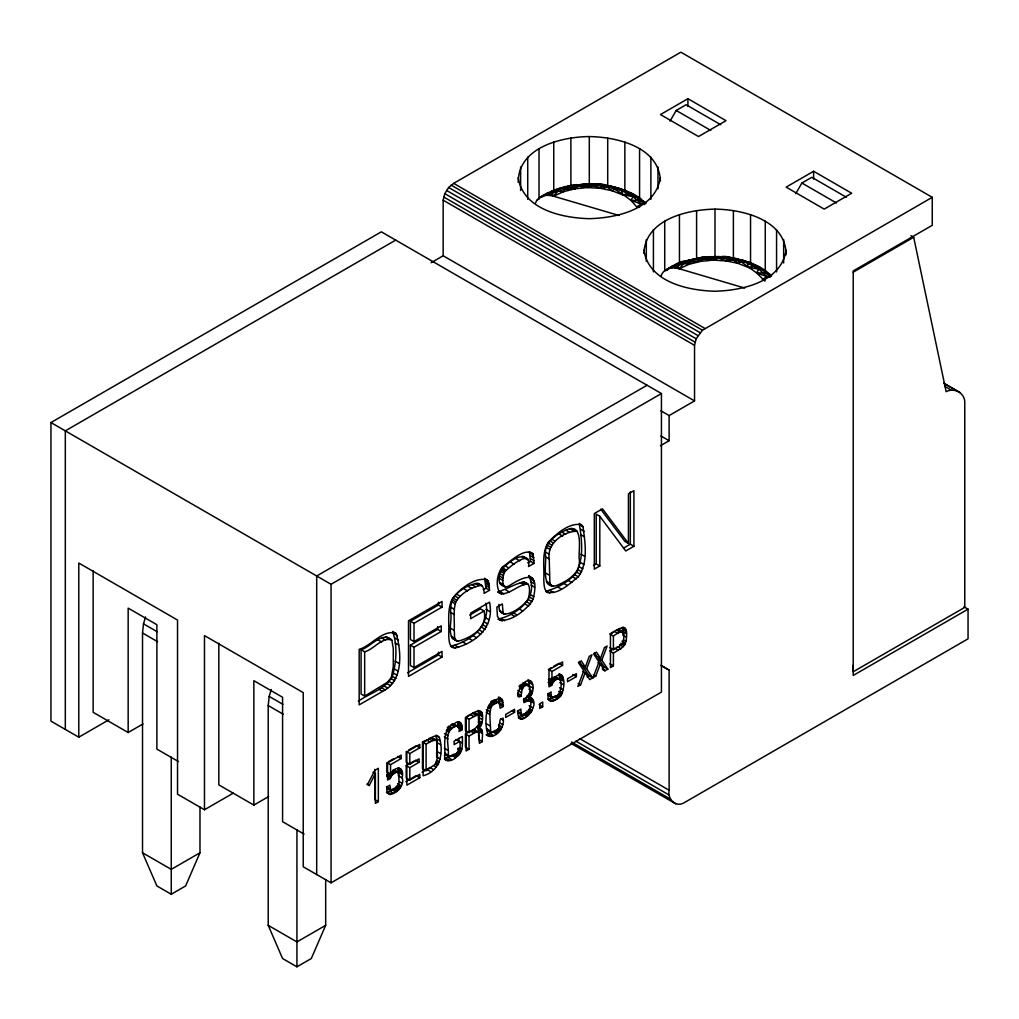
<?xml version="1.0" encoding="UTF-8"?>
<svg xmlns="http://www.w3.org/2000/svg" width="1019" height="1019" viewBox="0 0 1019 1019"><rect width="100%" height="100%" fill="white"/><g stroke="black" fill="none" stroke-linecap="round" stroke-linejoin="round"><path stroke-width="1.5" d="M527.676 562.896L530.428 561.316L529.421 551.75L533.013 553.827L534.02 563.392L528.53 566.551C531.931 547.56 508.94 567.405 504.583 571.876C502.469 576.079 500.533 590.472 508.927 585.925C529.842 572.334 539.166 573.672 533.103 599.159C528.275 608.98 508.698 624.252 497.947 619.183M469.746 615.094L480.471 608.903L484.063 610.98C487.986 627.577 471.797 637.384 458.321 641.18C445.036 638.696 452.754 621.399 450.615 612.419C450.449 605.885 451.099 598.561 456.448 594.052C462.792 586.944 484.713 575.455 484.063 593.389L489.54 590.23L488.368 581.327L484.624 578.232M458.321 641.18C452.996 640.926 454.996 633.729 454.207 630.379C454.805 620.966 452.895 611.082 455.811 601.949C460.996 593.198 471.733 586.766 481.554 585.377M545.649 556.934C543.14 543.293 555.024 535.039 565.851 530.173C583.811 521.511 578.626 549.343 579.098 557.902C581.671 571.557 569.634 579.645 558.883 584.549C541.025 593.02 546.069 565.558 545.649 556.934L549.241 559.011L549.891 583.39L551.839 585.9M549.241 559.011C546.49 543.496 563.966 531.014 577.213 531.281M502.074 699.289L498.482 697.213L499.501 704.447L503.093 706.524L502.584 700.371L499.144 697.276M486.127 734.826C495.209 740.698 505.5 726.891 503.055 718.089L500.138 719.745L498.622 728.509L493.502 732.139L490.776 732.534L489.77 714.383L490.929 707.135L492.61 705.072L497.705 702.257L499.501 703.11L500.138 708.23L503.093 706.524M503.106 584.702C496.52 584.995 499.667 573.633 500.991 569.799C507.386 564.118 518.658 552.043 527.524 558.845M529.014 697.671C533.587 694.347 535.484 680.934 528.606 680.909C522.034 679.406 512.417 701.48 521.231 696.053C522.263 673.508 539.191 691.442 523.919 699.2L523.919 702.626C541.242 692.678 520.887 729.413 520.862 709.097L517.907 710.803C516.76 733.973 545.203 701.212 529.014 697.671L526.619 696.295M448.245 755.194C449.354 746.838 444.004 733.935 452.385 728.114C455.582 724.573 460.601 725.987 459.047 731.515L462.002 729.821C463.225 725.159 459.773 718.943 454.716 723.35C442.896 727.974 444.679 742.991 444.972 753.13C442.59 762.441 452.016 762.148 456.588 756.824C463.428 752.468 462.435 743.411 462.371 736.444L454.13 741.208L454.13 744.622L459.416 741.577C463.479 749.946 450.283 762.823 444.653 753.117L448.245 755.194L449.035 756.786M390.837 790.489L389.818 785.178L386.851 786.885C385.22 803.571 406.899 787.381 402.034 777.879C405.218 766.326 394.264 765.345 390.557 774.631L386.965 772.555L386.965 762.581L390.557 764.658L401.168 758.531L401.168 755.104L387.589 762.951L387.589 780.044L390.226 778.529L392.022 774.962L395.576 772.517L398.021 772.122L398.875 774.198L398.964 783.152L397.295 787.267L391.296 790.604L386.736 787.853L391.296 790.604M551.024 667.865L548.375 669.407L551.954 671.47L562.577 665.343L562.577 661.917L548.999 669.763L548.999 686.857L551.636 685.341C555.966 675.151 563.736 677.546 560.361 689.965C560.832 695.455 548.808 701.773 551.215 691.99L548.26 693.697C546.222 705.479 556.412 700.868 560.819 695.799C563.927 689.697 566.475 678.004 559.571 673.877M358.331 701.225C369.477 693.238 385.411 689.328 392.328 676.374C396.518 662.235 397.614 645.371 392.608 631.487L396.2 633.563C401.537 652.262 403.549 681.189 382.533 691.404L359.172 704.881L359.172 649.32C371.018 646.263 383.157 628.583 396.2 633.563M436.616 755.627L436.934 742.533L435.839 735.578L439.431 737.641C443.864 752.646 440.323 771.205 423.127 775.777L423.127 742.431C427.662 741.221 434.884 732.419 439.431 737.641M549.98 593.134L546.388 591.058C557.775 587.95 569.29 581.607 576.69 572.13C583.734 557.686 581.9 539.943 579.403 524.543L582.995 526.606C585.173 542.796 588.447 562.641 578.321 576.805C569.57 583.518 557.317 596.344 545.649 591.428M502.316 621.042L498.724 618.966C517.283 614.686 539.484 597.07 528.836 575.875M484.063 610.98L470.651 618.724L470.651 613.094L489.54 602.191C494.712 626.634 476.612 642.53 454.983 648.046L451.392 645.97C470.714 641.41 490.725 625.551 485.948 603.21M625.997 641.397C628.557 625.348 623.819 624.15 610.457 634.289L610.457 667.623L613.413 665.916L613.413 653.09L620.775 648.695L624.38 645.371L625.997 641.397L623.615 640.008M478.255 710.332L478.51 720.497L482.102 722.56L480.535 726.394L478.077 728.891C484.942 727.12 481.541 738.66 482.369 741.577L479.363 743.31L478.739 732.572L473.962 729.757L478.471 732.19M482.102 722.56C484.687 706.829 477.707 709.097 466.078 717.643L466.078 750.978L469.033 749.271L469.033 736.024L475.797 732.253L478.128 731.948M199.979 806.933L199.979 852.776L185.611 885.957L171.256 894.249L156.888 885.957L142.52 852.776L142.52 633.003L143.501 623.857L145.551 616.954M325.672 879.499L325.672 925.341L311.305 958.522L296.937 966.814L282.581 958.522L268.214 925.341L268.214 705.568L269.194 696.423L271.245 689.519M932.258 197.317L702.46 330.22L696.181 338.767L694.538 345.326L694.538 400.9L443.163 255.769L443.163 200.195L444.806 193.635L448.64 187.496L453.659 183.369L680.87 52.186L932.258 197.317L932.258 225.314L853.209 270.939L853.209 675.457L968.05 609.158L968.05 638.824L683.532 803.087C675.075 807.507 667.33 798.539 669.126 790.234L669.126 670.107L661.344 665.547M535.484 203.125C537.395 197.329 543.815 194.68 549.534 195.406C562.208 185.407 578.97 191.381 592.892 185.534C597.491 180.681 612.113 187.598 618.686 188.222C626.952 191.203 636.595 193.967 642.263 201.074M661.178 275.69C663.076 269.895 669.508 267.245 675.215 267.972C687.901 257.973 704.664 263.946 718.586 258.1C723.172 253.247 737.794 260.163 744.367 260.788C752.633 263.768 762.288 266.532 767.957 273.64L765.384 272.073M518.2 182.312C518.111 147.462 561.151 136.839 589.3 136.571C617.068 137.03 658.936 146.812 660.401 180.758M643.893 253.323C645.345 219.378 687.214 209.583 714.994 209.137C743.144 209.404 786.184 220.028 786.095 254.877M660.401 177.624C655.51 209.545 616.52 217.951 589.3 218.677C562.08 217.951 523.091 209.545 518.2 177.624M786.095 250.19C781.204 282.11 742.214 290.517 714.994 291.243C687.774 290.517 648.785 282.11 643.893 250.19M564.309 188.961L563.52 191.687L553.546 196.196L549.534 195.406L549.445 193.215L555.622 190.336L562.424 187.967L564.309 188.961C589.823 182.77 622.24 183.496 641.244 204.042L643.511 204.399M690.003 261.526L689.201 264.252L679.24 268.761L675.215 267.972L675.126 265.781C699.123 254.037 728.649 253.833 753.079 264.405L751.5 263.182L735.629 258.444L733.018 259.794C718.675 263.259 704.014 255.552 690.003 261.526C681.469 258.495 672.565 266.863 664.974 270.379L668.681 269.067L666.273 270.532M392.022 774.962L388.443 772.886L387.373 774.287L386.774 775.777L390.366 777.841M580.333 184.91L593.415 183.942L597.898 184.91M579.34 661.369L581.722 665.14L585.314 667.203L589.262 656.351L591.963 654.784L586.638 668.897L592.676 677.89L589.721 679.597L585.161 672.769L582.766 671.381M594.51 652.606L596.905 656.376L600.497 658.452L604.445 647.587L607.146 646.021L601.821 660.134L607.859 669.126L604.904 670.833L602.509 669.445M585.314 667.203L581.327 660.923L578.397 662.617L583.798 670.757L577.875 686.437L580.575 684.87L585.161 672.769M589.466 675.597L593.058 677.673L598.981 661.993L593.58 653.854L596.51 652.16L600.497 658.452M593.058 677.673L595.758 676.106L600.344 664.006L597.949 662.617M548.375 679.367L551.954 681.444C553.406 677.813 557.915 673.597 561.966 675.266M619.093 215.506L553.546 196.196L552.247 193.839L549.445 193.215L546.885 193.444L542.987 196.501L539.28 197.813C550.464 190.528 563.367 186.197 576.588 184.617L578.193 186.12L587.632 187.598L600.242 188.273L602.891 184.719M744.774 288.071L679.24 268.761L677.928 266.405L672.565 266.01L667.929 268.774L679.151 262.953L689.201 264.252L700.805 261.323L703.887 258.686L718.586 258.1L725.923 260.839L728.585 257.285L744.367 260.788L745.832 262.558M366.865 784.12L369.26 785.509L375.374 773.536L372.979 772.16M639.575 207.417L636.684 206.895L630.978 200.361L633.117 196.527L638.531 197.355L645.944 203.099L640.785 200.399L630.978 200.361C619.628 192.094 608.228 182.732 593.16 184.273C579.021 183.789 564.832 186.337 551.61 191.33L550.171 193.164M764.912 281.078L756.658 272.926L758.798 269.092L764.212 269.92L771.625 275.665L766.466 272.965L756.658 272.926L740.227 261.17L734.381 258.673M670.043 121.108L676.208 110.472L686.131 104.74L720.713 124.7M795.737 193.674L801.889 183.038L811.825 177.306L846.407 197.266M672.565 266.01L671.394 267.972L675.126 265.781M550.617 678.972L548.782 681.1L552.374 683.176M553.546 196.196L557.992 191.164L563.52 191.687L575.124 188.757L578.193 186.12M679.24 268.761L683.685 263.73M575.939 185.267L584.957 183.942L587.632 187.598M592.892 185.534L600.242 188.273L607.324 187.229L609.935 185.878L627.386 191.839L616.775 187.751L608.687 186.108M390.048 794.578L386.456 792.515L394.697 788.107L398.289 790.184M544.694 194.553L542.235 196.208L546.885 193.444L545.713 195.406L549.445 193.215M567.379 186.643L569.71 186.146L575.124 188.757M448.054 760.849L444.462 758.786L452.996 754.748L456.588 756.824M636.684 206.895L641.244 204.042L630.978 200.361M537 200.157L539.395 198.692M50.95 422.567L381.335 231.822L661.433 393.538L661.433 692.092L331.06 882.836L303.229 866.774L303.229 692.614L204.475 635.601L204.475 809.761L177.535 794.209L177.535 620.049L78.781 563.036L78.781 737.196L50.95 721.121L50.95 422.567L331.06 584.282L661.433 393.538M395.69 240.115L65.318 430.859L65.318 729.413M687.927 98.703L660.452 114.561L698.524 136.546L725.999 120.675L687.927 98.703L687.927 106.485M431.126 262.711L443.163 255.769M813.621 171.268L786.146 187.127L824.205 209.112L851.68 193.241L813.621 171.268L813.621 179.051M647.065 385.246L316.692 575.99L316.692 874.544M853.209 272.188L913.686 237.274L946.141 391.665C953.95 387.5 963.936 392.379 964.764 401.359L964.764 607.362L853.209 671.763L852.954 665.407M78.781 737.196L108.906 719.796M660.885 410.81L669.126 415.574L694.538 400.9M93.149 570.653L93.149 712.306L128.165 732.521L142.966 723.974M660.401 445.749L669.126 440.717L669.126 415.574M361.07 649.702C370.343 647.447 382.049 630.646 391.856 640.212L393.296 648.683L393.296 666.541L391.334 677.469L387.398 682.297L364.662 696.092L361.07 694.015L361.07 649.702L364.662 651.778C373.158 649.931 382.685 636.123 391.856 640.212M410.415 621.208L438.437 605.031L442.029 607.107L442.029 601.477L408.517 620.826L408.517 676.399L442.029 657.051L442.029 651.421L414.007 667.598L410.415 665.534L410.415 645.129L437.635 629.411L441.227 631.487L441.227 625.857L414.007 641.575L410.415 639.499L410.415 621.208L414.007 623.284L442.029 607.107M483.21 589.734L485.948 588.154L489.54 590.23M410.415 645.129L414.007 647.205L441.227 631.487M407.613 672.782L438.437 654.975L442.029 657.051M593.478 565.469L596.217 563.889L599.809 565.965L599.809 516.276L596.217 514.2L596.217 563.889M623.526 548.12L630.328 544.184L633.92 546.26L633.92 490.687L628.443 493.858L628.443 543.458L624.851 541.382L600.751 509.233M599.809 565.965L594.319 569.124L594.319 513.551L602.496 508.838L628.443 543.458M633.92 546.26L625.755 550.973L599.809 516.276M204.475 809.761L233.224 793.164M218.83 643.218L218.83 784.872L253.846 805.086L268.659 796.54M199.979 852.776L171.256 869.373L142.52 852.776M496.393 702.728L492.801 700.652L490.585 701.9L494.177 703.976M388.29 761.817L393.601 758.76M408.708 750.035L416.211 745.704L419.803 747.78L419.803 744.354L406.848 751.831L406.848 785.178L419.803 777.701L419.803 774.274L409.804 780.044L406.212 777.981L406.212 765.575L414.185 760.976M436.196 740.189L432.273 740.686L428.681 738.622L431.839 737.832L436.782 740.864L437.508 757.614L435.33 764.225L426.095 770.644L422.503 768.568L422.503 742.074L425.076 740.584M466.651 716.586L470.268 714.497L473.86 716.561L478.242 714.727L479.287 716.051L478.497 725.999L469.033 732.597L465.441 730.534L465.441 717.274L469.033 719.35L473.86 716.561M553.674 666.337L557.66 664.031M406.212 765.575L409.804 767.651L419.102 762.288L419.102 758.862L409.804 764.237L406.212 762.161L406.212 751.474L409.804 753.55L419.803 747.78M422.503 742.074L426.095 744.137L432.273 740.686M617.883 633.41L614.291 631.334L609.821 633.92L613.413 635.996C619.616 631.538 626.188 628.468 623.411 639.779C623.768 645.409 617.068 647.103 613.413 649.676L609.821 647.6M469.033 749.271L465.441 747.194L465.441 733.947L470.383 731.094L473.975 733.17M613.502 648.899L609.821 651.014L613.413 653.09M514.57 712.294L505.691 717.427L505.691 714.434L514.57 709.3L514.57 712.294L512.175 710.918M576.397 676.603L567.507 681.736L567.507 678.743L576.397 673.61L576.397 676.603L572.805 674.527M405.842 781.611L416.211 775.625L419.803 777.701M422.006 772.275L425.713 770.135M587.122 676.947L589.097 675.814L592.676 677.89M602.293 668.184L604.267 667.05L607.859 669.126M490.19 736.673L486.598 734.61L491.833 732.394M547.853 699.327L553.61 696.729L557.202 698.805M369.26 785.509L367.604 784.324L374.928 770.262L378.342 768.288L378.342 801.635L375.374 803.341L375.374 773.536M542.707 706.74L539.739 708.447L539.739 703.747L542.707 702.04L542.707 706.74L539.115 704.664M325.672 925.341L296.937 941.938L268.214 925.341M559.214 188.681L562.424 187.967M529.536 686.64L525.944 684.564C525.002 680.667 519.321 684.118 526.224 685.481M456.066 726.139L452.474 724.076L451.048 724.738L454.627 726.814M551.61 191.33L553.457 190.387L557.992 191.164M527.638 584.014C518.404 584.664 511.105 593.606 501.615 593.899L498.024 591.822C512.761 587.606 534.72 569.646 528.402 598.79C523.791 606.942 498.164 625.016 498.89 604.42M625.806 190.617L616.775 187.751L612.152 190.744L600.242 188.273M751.5 263.182L742.456 260.316L737.845 263.31L725.923 260.839M677.304 263.896L683.634 261.692M475.695 713.975L474.65 712.663L472.498 713.313L476.09 715.389M622.876 631.907L618.711 629.513L616.546 630.15L620.138 632.226M519.805 712.714L518.149 712.829L517.435 711.173L521.027 713.236M499.246 702.69L495.31 700.32L493.425 700.384L497.017 702.448M691.71 259.552L684.908 261.246L702.282 257.183L719.108 256.508L719.312 257.119L710.421 257.132L710.651 256.508L713.313 260.163M616.775 187.751L621.794 190.528L623.921 190.171L640.658 198.871M718.586 258.1C729.133 257.96 739.399 262.074 749.602 262.736L766.352 271.436M695.913 258.75L693.06 259.208L695.404 258.711L700.805 261.323M698.767 258.291L701.62 257.832M388.392 788.451L386.965 788.209M502.711 612.113L500.673 611.999M559.953 679.635L554.553 676.82L558.145 678.896M395.283 772.122L394.71 770.288L393.143 770.007L396.735 772.084M634.429 195.088L630.328 193.126L622.622 194.871L612.152 190.744L607.324 187.229M760.123 267.653L756.009 265.692L748.303 267.437L737.845 263.31L733.018 259.794M584.74 184.566L593.631 184.554M488.19 730.648L486.471 728.725L490.063 730.801M526.339 699.735L524.938 698.384L529.651 701.021M457.99 726.33L453.353 723.898L458.359 726.853M633.117 196.527L622.622 194.871L621.794 190.528M769.192 276.964L766.925 276.608L758.798 269.092L748.303 267.437L747.475 263.093L742.456 260.316M603.592 185.382L606.56 185.866M450.449 646.301L454.983 648.046M765.269 279.983L762.365 279.461L766.925 276.608L756.658 272.926M609.935 185.878L618.686 188.222M551.406 695.62L547.827 693.544L548.655 695.225L553.381 697.34M623.042 190.731L627.386 191.839M497.922 592.115L501.615 593.899M611.005 186.604L614.928 188.056M702.282 257.183L703.887 258.686M747.475 263.093L758.798 269.092M501.539 698.665C483.872 698.474 483.936 724.407 488.521 736.215M487.018 579.62C473.848 577.263 459.645 589.097 452.041 599.312C446.895 610.432 449.379 623.22 448.729 635.028C449.099 639.282 448.627 645.18 452.844 647.689M910.935 235.682L913.686 237.274M676.208 110.472L710.791 130.432M801.889 183.038L836.472 202.998M943.709 383.093L960.191 392.608M943.861 383.399L956.217 390.544M944.575 386.252L951.44 390.213M453.659 183.369L705.033 328.5M451.073 185.089L702.46 330.22M448.64 187.496L700.015 332.627M446.5 190.4L697.875 335.531M444.806 193.635L696.181 338.767M443.673 196.973L695.047 342.104M443.163 200.195L694.538 345.326M963.923 606.776L968.05 609.158M660.885 435.954L669.126 440.717M579.302 523.371L582.995 526.606M580.664 529.345L584.256 531.421M576.601 531.243L572.907 528.746M571.341 528.415L574.933 530.491M580.983 534.886L584.575 536.962M569.583 528.632L573.175 530.708M565.851 530.173L569.443 532.249M562.068 532.249L565.66 534.325M559.087 533.969L562.679 536.045M580.983 554.196L584.575 556.259M551.559 539.076L555.151 541.14M549.814 540.911L553.393 542.987M548.247 543.051L551.839 545.127M580.321 562.424L583.912 564.501M547.139 545.19L550.731 547.254M546.413 547.381L550.005 549.458M579.225 566.793L582.817 568.869M578.028 569.761L581.62 571.837M545.764 552.285L549.356 554.349M576.69 572.13L580.282 574.207M574.729 574.729L578.321 576.805M572.716 576.818L576.308 578.894M529.893 553.011L533.485 555.088M530.364 555.673L533.956 557.737M530.479 558.578L534.071 560.654M568.233 580.473L571.825 582.537M522.849 556.323L527.753 559.138M521.919 556.412L528.059 559.864M530.428 561.316L534.02 563.392M545.649 573.06L549.241 575.136M563.66 583.39L567.252 585.454M516.238 558.82L519.83 560.896M557.559 586.906L561.151 588.982M546.299 581.314L549.891 583.39M553.393 586.243L547.598 583.416M547.05 582.868L550.642 584.931M510.481 562.029L514.073 564.106M623.055 627.016L625.449 628.392M625.959 629.551L622.367 627.475L622.775 633.882M622.698 629.36L626.29 631.436M528.925 575.913L532.415 577.951M529.753 577.111L533.332 579.187M622.775 631.423L626.367 633.5M530.351 578.69L533.943 580.766M618.711 629.513L623.106 632.264M549.993 590.421L553.584 592.498M619.705 630.799L623.297 632.863M504.876 565.685L508.468 567.761M530.886 581.773L534.478 583.849M622.775 635.104L626.367 637.181M502.443 567.838L506.035 569.914M531.039 585.135L534.618 587.199M501.514 568.946L505.106 571.022M524.046 581.938L528.339 584.651M523.307 581.811L526.899 583.887M500.991 569.799L504.583 571.876M521.804 582.078L525.396 584.154M621.921 641.129L625.513 643.206M500.329 571.315L503.908 573.391M520.238 582.728L523.83 584.791M622.584 643.04L624.978 644.416M660.885 665.356L669.126 670.107M620.8 643.295L624.38 645.371M499.743 573.595L503.335 575.671M619.603 644.658L623.195 646.734M499.437 576.041L503.029 578.117M530.262 594.561L533.854 596.637M499.361 578.384L502.94 580.461M617.196 646.632L620.775 648.695M529.511 597.083L533.103 599.159M614.724 648.186L618.316 650.262M499.692 582.511L503.284 584.588M528.402 599.592L531.982 601.669M501.998 584.868L505.59 586.944M500.189 583.887L503.781 585.963M500.558 584.384L504.622 586.766M526.925 601.974L530.517 604.038M505.564 589.823L509.156 591.899M488.368 581.327L484.777 579.251L485.948 588.154M525.193 604.076L528.785 606.152M485.528 581.39L489.12 583.467M485.859 583.403L489.451 585.479M500.24 591.733L503.832 593.81M485.948 585.581L489.54 587.657M482.407 585.95L477.962 583.301M476.892 583.097L480.484 585.173M475.3 583.276L478.892 585.352M519.155 608.891L522.747 610.954M609.821 663.84L613.413 665.916M471.81 584.549L475.402 586.613M601.821 660.134L598.229 658.057L604.267 667.05M468.256 586.409L471.848 588.485M512.977 612.648L516.569 614.724M510.621 614.011L514.213 616.087M464.002 588.867L467.594 590.944M499.463 610.343L504.265 614.075M500.062 611.425L505.067 614.33M485.948 609.387L489.54 611.464M500.966 618.699L504.558 620.775M586.638 668.897L583.046 666.821L589.097 675.814M456.448 594.052L460.04 596.128M593.364 674.731L595.758 676.106M454.703 595.924L458.295 598M453.149 598.089L456.741 600.166M485.273 617.578L488.853 619.654M452.219 599.873L455.811 601.949M558.985 663.267L562.577 665.343M451.544 601.719L455.136 603.796M484.152 621.921L487.744 623.997M482.917 624.864L486.509 626.94M450.742 607.209L454.334 609.286M481.567 627.194L485.159 629.271M578.181 683.494L580.575 684.87M562.552 676.005L558.96 673.928L559.851 679.049L563.431 681.112M559.367 674.884L562.947 676.96M450.615 612.419L454.207 614.495M479.35 630.009L482.942 632.073M559.686 676.361L563.278 678.437M559.813 677.673L563.405 679.749M555.457 676.743L559.698 679.176M477.172 632.175L480.764 634.251M553.393 677.253L556.985 679.329M552.222 677.864L555.814 679.928M559.851 682.615L563.431 684.692M550.094 678.845L554.209 681.049M549.84 679.698L553.432 681.775M472.905 635.538L476.497 637.614M549.305 680.323L552.897 682.399M559.533 687.723L563.125 689.799M548.413 681.889L551.992 683.953M548.184 682.59L551.776 684.653M549.241 683.966L551.636 685.341M468.587 638.276L472.179 640.352M560.157 691.124L562.552 692.512M450.615 628.303L454.207 630.379M558.578 691.468L562.17 693.544M559.151 693.379L561.545 694.767M558.425 694.423L560.819 695.799M557.304 695.62L559.698 696.996M529.243 680.233L531.638 681.622M462.448 641.817L466.04 643.893M554.871 695.913L558.463 697.99M451.213 636.378L454.805 638.454M451.786 637.639L455.378 639.715M452.398 638.34L456.741 640.875M528.046 679.546L528.925 682.399L532.517 684.475M548.133 694.665L551.725 696.729M548.375 695.022L552.693 697.416M548.655 695.225L552.247 697.302M524.785 682.845L528.772 685.099M551.279 698.066L554.871 700.142M524.225 682.806L529.167 685.57M532.708 687.889L529.116 685.812L528.925 682.399M523.511 682.985L527.103 685.048M523.065 683.176L526.657 685.239M549.266 699.021L552.858 701.097M454.945 645.32L458.537 647.396M549.05 700.015L551.445 701.39M521.168 684.246L524.76 686.322M528.925 689.137L532.517 691.213M519.945 685.099L523.537 687.175M529.778 691.595L532.173 692.971M520.556 686.347L522.951 687.736M518.951 686.144L522.543 688.22M529.396 692.691L531.791 694.066M519.754 687.443L522.148 688.819M519.461 688.105L521.855 689.494M528.886 693.672L531.281 695.06M528.02 694.882L530.415 696.27M527.345 695.633L532.109 698.397M517.741 690.462L521.333 692.538M530.173 697.798L532.568 699.174M528.517 696.321L529.269 698.066L532.861 700.142M529.269 698.066L529.447 699.289L533.026 701.352M517.639 693.34L521.231 695.417M525.447 698.435L533.077 702.664M517.639 693.977L521.231 696.053M523.588 698.754L527.18 700.83M523.397 700.155L525.791 701.543M529.141 705.67L532.733 707.746M529.765 708.791L532.16 710.167M579.836 738.686L669.126 790.234M529.37 709.81L531.765 711.198M528.785 710.893L531.179 712.281M393.869 633.576L397.461 635.652M526.861 711.224L530.453 713.3M575.862 741.157L669.266 795.087M525.626 712.523L529.205 714.599M394.913 637.996L398.505 640.072M498.992 698.295L502.584 700.371M527.893 715.631L524.301 713.567L522.976 714.421L526.556 716.484M571.583 742.023L670.477 799.125M499.425 700.473L503.017 702.55M517.716 712.268L522.632 715.007M386.876 637.015L391.245 639.512M517.932 712.625L522.11 715.032M571.022 743.399L675.724 803.787M385.462 636.9L389.054 638.977M499.539 702.881L503.131 704.957M494.814 700.155L499.501 703.11M395.181 643.002L398.773 645.078M494.113 700.193L497.705 702.257M524.288 717.796L520.696 715.733L518.684 716.688L522.276 718.764M492.164 700.996L495.756 703.072M381.832 637.958L385.424 640.034M518.314 717.682L520.709 719.07M490.228 703.696L492.61 705.072M378.074 639.881L381.666 641.957M489.477 704.409L491.871 705.798M488.967 705.046L491.362 706.434M488.534 705.747L490.929 707.135M488.19 706.511L490.585 707.887M487.897 707.441L490.292 708.816M486.267 709.593L489.859 711.67M500.698 718.701L503.093 720.089M486.178 712.306L489.77 714.383M395.181 661.216L398.773 663.293M479.452 711.02L481.847 712.408M500.316 723.235L502.711 724.611M478.599 711.784L482.191 713.86M478.739 713.147L482.331 715.211M498.495 724.955L502.087 727.018M478.777 714.574L482.369 716.65M474.65 712.663L478.879 715.071M475.504 713.364L479.096 715.44M499.004 727.273L501.399 728.649M498.266 728.56L500.66 729.948M478.777 717.542L482.369 719.618M394.57 669.063L398.162 671.139M486.178 723.656L489.77 725.732M497.183 729.973L499.577 731.362M494.852 730.381L498.444 732.457M393.563 673.228L397.155 675.304M478.089 722.063L481.681 724.127M497.412 733.247L493.82 731.183L492.776 731.846L496.368 733.922M478.79 723.923L481.185 725.299M489.387 731.349L491.782 732.725M478.14 725.019L480.535 726.394M486.751 729.833L490.343 731.897M486.916 730.177L491.209 732.712M392.328 676.374L395.92 678.45M477.261 726.127L479.643 727.502M489.948 733.476L493.54 735.552M479.236 728.203L481.63 729.591M476.484 726.865L478.879 728.254M481.949 730.279L478.357 728.216L478.777 739.501L482.369 741.577M488.063 734.342L491.655 736.419M391.079 678.641L394.671 680.717M478.624 729.298L482.216 731.375M478.739 730.292L482.331 732.368M478.777 731.336L482.369 733.413M474.536 729.871L478.739 732.572M389.003 681.405L392.595 683.469M458.537 721.643L460.932 723.031M461.327 723.808L457.735 721.745L458.41 727.744L462.002 729.821M472.217 730.177L475.797 732.253M458.104 722.968L461.696 725.044M386.927 683.545L390.519 685.621M458.346 724.713L461.938 726.789M458.41 726.585L462.002 728.661M451.761 724.356L455.353 726.432M384.036 685.978L387.628 688.054M465.441 733.947L469.033 736.024M448.793 726.037L452.385 728.114M381.501 687.761L385.093 689.838M447.328 727.056L450.92 729.12M447.825 728.407L450.22 729.782M378.941 689.328L382.533 691.404M447.137 729.26L449.532 730.648M446.691 729.999L449.086 731.375M446.347 730.789L448.742 732.177M462.371 743.08L458.779 741.004L458.779 738.355M455.824 739.501L459.416 741.577M444.475 733.591L448.067 735.667M444.348 736.877L447.94 738.953M459.493 747.691L461.874 749.067M436.234 735.183L438.616 736.559M457.964 748.15L461.556 750.226M457.544 749.296L461.123 751.372M436.731 738.788L440.31 740.864M458.053 751.321L460.448 752.71M431.839 737.832L436.782 740.864M457.213 752.57L459.607 753.945M430.948 737.858L434.54 739.934M436.934 742.533L440.526 744.609M456.257 753.665L458.652 755.054M444.348 748.226L447.94 750.302M454.054 753.933L457.646 756.009M426.375 739.832L429.967 741.908M451.939 755.423L455.531 757.499M449.124 756.123L445.15 754.48M444.959 754.162L448.551 756.238M448.143 757.614L451.735 759.69M436.934 751.474L440.526 753.55M446.055 758.544L449.646 760.62M444.602 759.219L446.997 760.607M436.501 757.015L440.093 759.091M436.96 760.645L439.342 762.034M436.208 762.441L438.603 763.83M435.279 764.021L437.673 765.396M433.903 765.702L436.298 767.078M433.47 769.587L429.878 767.511L426.948 769.421L430.54 771.498M415.51 760.212L419.102 762.288M397.588 756.455L401.168 758.531M398.747 767.816L401.142 769.192M401.55 770.147L397.958 768.071L398.442 775.803L402.034 777.879M398.276 769.549L401.868 771.625M398.404 770.861L401.995 772.937M143.501 623.857L157.181 631.755M269.194 696.423L282.874 704.32M394.047 769.931L402.034 774.3M394.952 770.746L398.544 772.822M393.194 771.128L395.576 772.517M392.022 771.74L394.417 773.115M390.404 772.848L392.799 774.236M387.895 773.51L391.487 775.586M142.52 633.003L157.576 641.69M268.214 705.568L283.257 714.255M387.373 774.287L390.965 776.363M399.333 781.598L401.715 782.987M387.003 775.077L390.595 777.14M386.634 776.453L390.226 778.529M397.55 783.624L401.142 785.7M398.378 785.343L400.773 786.732M396.544 785.878L400.136 787.954M395.818 786.91L399.41 788.986M393.461 789.101L397.053 791.177M392.2 789.916L395.792 791.98M386.418 786.732L390.01 788.808M389.869 791.254L393.461 793.33M387.857 792.209L391.449 794.285M378.342 801.635L374.75 799.558L374.75 769.396M178.44 761.55L156.888 749.118L156.888 624.711L128.165 608.126L128.165 732.521M304.121 834.115L282.581 821.683L282.581 697.276L253.846 680.692L253.846 805.086M756.009 265.692L761.664 269.131L770.326 277.143M630.328 193.126L635.983 196.565L644.645 204.577M581.696 524.747C569.43 522.212 556.514 533.65 548.286 542.248C541.28 553.393 544.63 567.481 543.764 579.824C544.146 584.193 543.649 590.294 548.044 592.816M453.977 723.999L454.767 724.776M735.629 258.444L736.686 259.17M500.342 620.558L497.45 616.368L496.852 607.12L502.342 603.949L503.055 612.406M523.664 556.552L524.467 557.788M500.316 593.491C495.068 586.014 497.043 574.168 502.354 566.908C510.048 562.348 524.072 546.999 533.013 553.827M495.31 700.32L495.922 701.034M769.281 273.971L771.319 276.174M643.6 201.405L645.626 203.609M432.604 738.125L433.584 739.692M524.505 582.244L525.142 583.785M600.344 664.006L604.904 670.833M475.147 730.496L475.516 731.527M529.447 699.289L529.485 700.588M783.662 239.567L783.662 263.029M776.567 229.657L776.567 271.907M765.269 221.161L765.269 271.232M750.544 214.64L750.544 263.144M733.387 210.538L733.387 259.043M714.994 209.137L714.994 257.641M696.588 210.538L696.588 259.043M679.444 214.64L679.444 263.144M664.719 221.161L664.719 271.232M657.981 167.001L657.981 188.91M653.421 229.657L653.421 271.907M650.874 157.092L650.874 199.342M646.313 239.567L646.313 261.475M639.575 148.596L639.575 198.667M630.328 491.795L630.328 544.184M624.851 142.074L624.851 190.578M613.413 635.996L613.413 649.676M607.706 137.973L607.706 186.477M589.3 136.571L589.3 185.076M570.895 137.973L570.895 186.477M553.75 142.074L553.75 190.578M551.954 671.47L551.954 681.444M539.026 148.596L539.026 198.667M527.727 157.092L527.727 199.342M520.62 167.001L520.62 190.464M469.033 719.35L469.033 732.597M438.437 602.216L438.437 605.031M438.437 652.16L438.437 654.975M437.635 626.596L437.635 629.411M426.095 744.137L426.095 770.644M414.007 623.284L414.007 641.575M414.007 647.205L414.007 667.598M409.804 753.55L409.804 764.237M409.804 767.651L409.804 780.044M390.557 764.658L390.557 774.631M364.662 651.778L364.662 696.092M331.06 584.282L331.06 882.836M296.937 829.67L296.937 966.814M171.256 757.104L171.256 894.249"/></g></svg>
